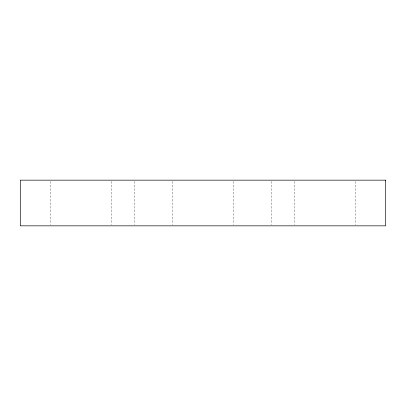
<?xml version="1.0" encoding="UTF-8"?>
<svg xmlns="http://www.w3.org/2000/svg" width="406" height="406" viewBox="0 0 406 406"><rect width="100%" height="100%" fill="white"/><g stroke="black" fill="none" stroke-linecap="round" stroke-linejoin="round"><path stroke-width="0.3" stroke-dasharray="2.03 1.52" d="M355.25 181.431L355.25 224.569M294.35 181.431L294.35 224.569M271.512 181.431L271.512 224.569M233.45 181.431L233.45 224.569M172.55 181.431L172.55 224.569M134.487 181.431L134.487 224.569M111.65 181.431L111.65 224.569M50.75 181.431L50.75 224.569"/><path stroke-width="0.61" d="M385.7 180.162L20.3 180.162L20.3 225.837L385.7 225.837L385.7 180.162"/></g></svg>
